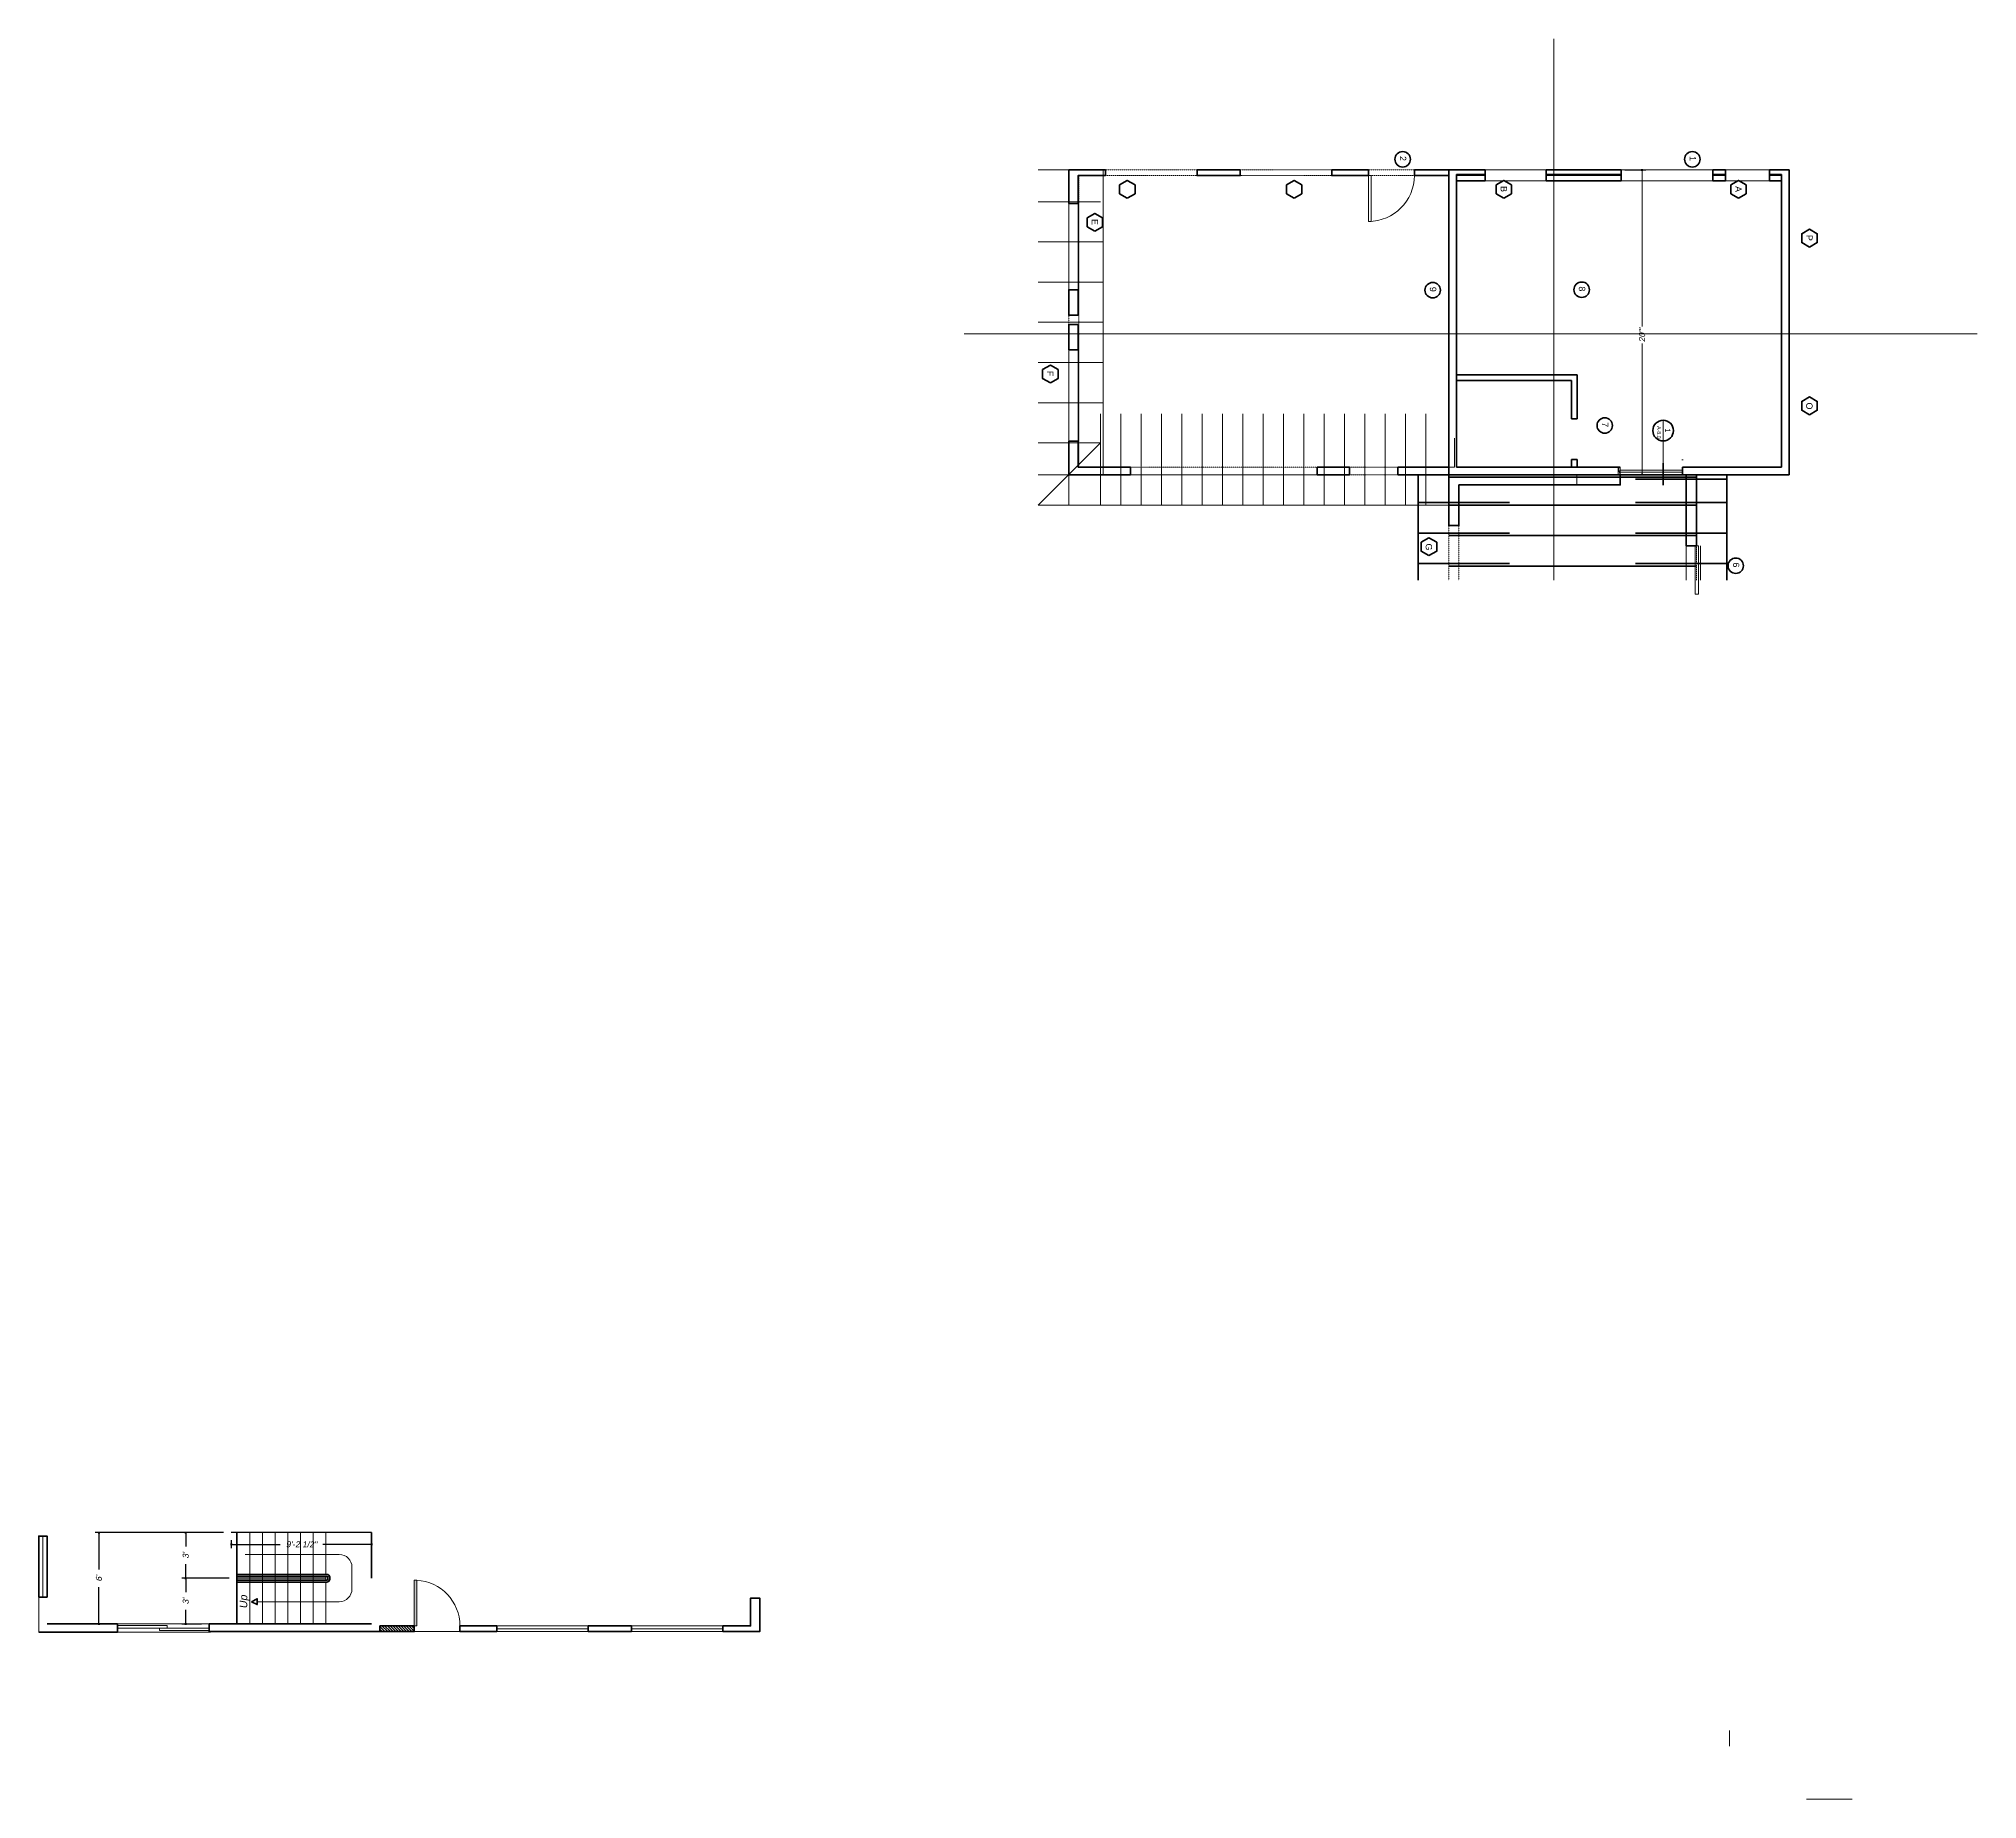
# Model space of a CAD drawing. Header units: inches. Extents: x -3905 to 10892, y 1064 to 9590.
# Drawn here: x -358 to 1167, y 4577 to 5963 of the extents above; entities that cross this region are included whole.
import ezdxf
from ezdxf.enums import TextEntityAlignment as Align

# ---------------------------------------------------------------- set-up
doc = ezdxf.new("R2010")
doc.units = ezdxf.units.IN
doc.header["$MEASUREMENT"] = 0
doc.header["$PDMODE"] = 3
doc.linetypes.add('HIDDEN', pattern=[0.375, 0.25, -0.125])
doc.linetypes.add('MYHIDDEN', pattern=[0.1875, 0.125, -0.0625])
for name, color, linetype, lineweight in [('ELEVATIONS', 40, 'Continuous', 0), ('FP-New', 131, 'Continuous', 0), ('SecondFloorFraming', 130, 'Continuous', 0)]:
    doc.layers.add(name, color=color, linetype=linetype, lineweight=lineweight)
doc.styles.add('DS-TXT1', font='arial.ttf', dxfattribs={"oblique": 10})
doc.styles.get("Standard").update_dxf_attribs({"font": 'arial.ttf', "oblique": 10})
doc.styles.add('Title', font='swissck.ttf')
doc.dimstyles.new('DS-Fraction', dxfattribs={"dimtxt": 0.1, "dimasz": 0.035, "dimexe": 0.06, "dimexo": 0.06, "dimgap": 0.02, "dimtad": 0, "dimdec": 3, "dimzin": 0, "dimdsep": 46, "dimlunit": 4, "dimtxsty": 'DS-TXT1', "dimblk": 'BOXFILLED', "dimcen": -0.06, "dimclrd": 256, "dimclre": 256, "dimclrt": 256, "dimadec": 0, "dimazin": 0, "dimtfac": 1, "dimtdec": 3, "dimtmove": 1, "dimatfit": 3, "dimfxl": 1, "dimfrac": 2, "dimtolj": 1, "dimtzin": 0, "dimlwd": 0, "dimlwe": -1, "dimarcsym": 0})
doc.dimstyles.new('WeaselDims$0', dxfattribs={"dimtxt": 0.1, "dimasz": 0.0325, "dimexe": 0.0625, "dimexo": 0.125, "dimgap": 0.09, "dimtad": 0, "dimdec": 4, "dimzin": 0, "dimdsep": 46, "dimlunit": 4, "dimtxsty": 'Standard', "dimblk": 'BOXFILLED', "dimcen": 0.09, "dimadec": 0, "dimazin": 0, "dimtfac": 1, "dimtdec": 4, "dimtofl": 0, "dimtmove": 1, "dimatfit": 3, "dimfxl": 1, "dimfrac": 2, "dimtolj": 1, "dimtzin": 0, "dimarcsym": 0})

# ---------------------------------------------------------------- blocks, each defined once
blk = doc.blocks.new('*U461')
at = {"color": 0, "lineweight": 0}
blk.add_line((0, 0), (5.5, 1.5), dxfattribs=at)
blk.add_lwpolyline([(0, 0), (5.5, 0), (5.5, 1.5), (0, 1.5)], close=True, dxfattribs=at)
blk = doc.blocks.new('_BoxFilled')
at = {"color": 0, "linetype": 'ByBlock', "lineweight": -2}
blk.add_line((-0.5, 0), (-1, 0), dxfattribs=at)
at = {"color": 0, "linetype": 'ByBlock'}
blk.add_solid([(-0.5, 0.5), (0.5, 0.5), (-0.5, -0.5), (0.5, -0.5)], dxfattribs=at)
blk = doc.blocks.new('*D22')
at = {"linetype": 'Continuous', "transparency": 16777216}
for p, q in [((890, 5859.8), (906.5, 5859.8)), ((889.2, 5619.8), (906.5, 5619.8))]:
    blk.add_line(p, q, dxfattribs=at)
at = {"linetype": 'Continuous', "lineweight": 0, "transparency": 16777216}
for p, q in [((903.6, 5858.1), (903.6, 5736.4)), ((903.6, 5621.5), (903.6, 5723))]:
    blk.add_line(p, q, dxfattribs=at)
at = {"layer": 'Defpoints', "color": 0, "linetype": 'Continuous', "lineweight": 5, "transparency": 16777216}
for p in [(887.1, 5859.8), (886.4, 5619.8), (903.6, 5619.8)]:
    blk.add_point(p, dxfattribs=at)
at = {"linetype": 'Continuous', "lineweight": 0, "transparency": 16777216, "xscale": 1.68, "yscale": 1.68, "zscale": 1.68}
for p, rotation in [((903.6, 5859.8), 90), ((903.6, 5619.8), 270)]:
    blk.add_blockref('_BoxFilled', p, dxfattribs=dict(at, rotation=rotation))
at = {"linetype": 'Continuous', "lineweight": 0, "transparency": 16777216, "insert": (903.6, 5729.7), "char_height": 4.8, "attachment_point": 5, "rotation": 90, "style": 'DS-TXT1'}
blk.add_mtext('\\A1;20\'"', dxfattribs=at)
blk = doc.blocks.new('DETAIL-BUBBLE')
at = {"linetype": 'Continuous', "lineweight": 0}
blk.add_line((0, 0), (-16.3, 0), dxfattribs=at)
at = {"linetype": 'Continuous', "lineweight": 40}
blk.add_circle((-8.1, 0), 8.14, dxfattribs=at)
at = {"linetype": 'Continuous', "lineweight": 0, "style": 'Title'}
blk.add_attdef('1', (-9.8, 1.4), '', height=4.32, dxfattribs=at)
blk.add_attdef('A7.0', text='', height=3.72, dxfattribs=at).set_placement((-8.2, -5.2), align=Align.CENTER)
blk = doc.blocks.new('*D430')
at = {"layer": 'Defpoints', "color": 0, "linetype": 'Continuous', "lineweight": 5, "transparency": 16777216}
for p in [(-206.9, 4786.8), (-206.9, 4777.5), (-96.4, 4786.8)]:
    blk.add_point(p, dxfattribs=at)
at = {"layer": 'FP-New', "color": 0, "linetype": 'Continuous', "lineweight": -2, "transparency": 16777216}
for p, q in [((-206.9, 4780.8), (-206.9, 4774.5)), ((-205.3, 4777.5), (-168.4, 4777.5)), ((-97.9, 4777.5), (-134.9, 4777.5)), ((-96.4, 4780.8), (-96.4, 4774.5))]:
    blk.add_line(p, q, dxfattribs=at)
at = {"layer": 'FP-New', "color": 0, "linetype": 'Continuous', "lineweight": -2, "transparency": 16777216, "xscale": 1.56, "yscale": 1.56, "zscale": 1.56, "rotation": 180}
blk.add_blockref('_BoxFilled', (-206.9, 4777.5), dxfattribs=at)
at = {"layer": 'FP-New', "color": 0, "linetype": 'Continuous', "lineweight": -2, "transparency": 16777216, "xscale": 1.56, "yscale": 1.56, "zscale": 1.56}
blk.add_blockref('_BoxFilled', (-96.4, 4777.5), dxfattribs=at)
at = {"layer": 'FP-New', "color": 0, "linetype": 'Continuous', "lineweight": 9, "transparency": 16777216, "insert": (-151.6, 4777.5), "char_height": 4.8, "attachment_point": 5}
blk.add_mtext('\\A1;9\'-2 1/2"', dxfattribs=at)
blk = doc.blocks.new('*D431')
at = {"layer": 'Defpoints', "color": 0, "linetype": 'Continuous', "lineweight": 5, "transparency": 16777216}
for p in [(-311, 4786.8), (-206.9, 4786.8), (-296.4, 4714.8)]:
    blk.add_point(p, dxfattribs=at)
at = {"layer": 'FP-New', "color": 0, "linetype": 'Continuous', "lineweight": -2, "transparency": 16777216}
for p, q in [((-212.9, 4786.8), (-314, 4786.8)), ((-311, 4785.3), (-311, 4757.8)), ((-311, 4716.4), (-311, 4743.9)), ((-302.4, 4714.8), (-314, 4714.8))]:
    blk.add_line(p, q, dxfattribs=at)
at = {"layer": 'FP-New', "color": 0, "linetype": 'Continuous', "lineweight": -2, "transparency": 16777216, "xscale": 1.56, "yscale": 1.56, "zscale": 1.56}
for p, rotation in [((-311, 4786.8), 90), ((-311, 4714.8), 270)]:
    blk.add_blockref('_BoxFilled', p, dxfattribs=dict(at, rotation=rotation))
at = {"layer": 'FP-New', "color": 0, "linetype": 'Continuous', "lineweight": 9, "transparency": 16777216, "insert": (-311, 4750.8), "char_height": 4.8, "attachment_point": 5, "rotation": 90}
blk.add_mtext("\\A1;6'", dxfattribs=at)
blk = doc.blocks.new('*D433')
at = {"layer": 'Defpoints', "color": 0, "linetype": 'Continuous', "lineweight": 5, "transparency": 16777216}
for p in [(-242.7, 4786.8), (-206.9, 4786.8), (-202.4, 4750.8)]:
    blk.add_point(p, dxfattribs=at)
at = {"layer": 'FP-New', "color": 0, "linetype": 'Continuous', "lineweight": -2, "transparency": 16777216}
for p, q in [((-212.9, 4786.8), (-245.7, 4786.8)), ((-242.7, 4785.3), (-242.7, 4775.8)), ((-242.7, 4752.4), (-242.7, 4761.9)), ((-208.4, 4750.8), (-245.7, 4750.8))]:
    blk.add_line(p, q, dxfattribs=at)
at = {"layer": 'FP-New', "color": 0, "linetype": 'Continuous', "lineweight": -2, "transparency": 16777216, "xscale": 1.56, "yscale": 1.56, "zscale": 1.56}
for p, rotation in [((-242.7, 4786.8), 90), ((-242.7, 4750.8), 270)]:
    blk.add_blockref('_BoxFilled', p, dxfattribs=dict(at, rotation=rotation))
at = {"layer": 'FP-New', "color": 0, "linetype": 'Continuous', "lineweight": 9, "transparency": 16777216, "insert": (-242.7, 4768.8), "char_height": 4.8, "attachment_point": 5, "rotation": 90}
blk.add_mtext("\\A1;3'", dxfattribs=at)
blk = doc.blocks.new('*D432')
at = {"layer": 'Defpoints', "color": 0, "linetype": 'Continuous', "lineweight": 5, "transparency": 16777216}
for p in [(-242.7, 4750.8), (-202.4, 4750.8), (-224.4, 4714.8)]:
    blk.add_point(p, dxfattribs=at)
at = {"layer": 'FP-New', "color": 0, "linetype": 'Continuous', "lineweight": -2, "transparency": 16777216}
for p, q in [((-208.4, 4750.8), (-245.7, 4750.8)), ((-242.7, 4749.3), (-242.7, 4739.8)), ((-230.4, 4714.8), (-245.7, 4714.8)), ((-242.7, 4716.4), (-242.7, 4725.9))]:
    blk.add_line(p, q, dxfattribs=at)
at = {"layer": 'FP-New', "color": 0, "linetype": 'Continuous', "lineweight": -2, "transparency": 16777216, "xscale": 1.56, "yscale": 1.56, "zscale": 1.56}
for p, rotation in [((-242.7, 4750.8), 90), ((-242.7, 4714.8), 270)]:
    blk.add_blockref('_BoxFilled', p, dxfattribs=dict(at, rotation=rotation))
at = {"layer": 'FP-New', "color": 0, "linetype": 'Continuous', "lineweight": 9, "transparency": 16777216, "insert": (-242.7, 4732.8), "char_height": 4.8, "attachment_point": 5, "rotation": 90}
blk.add_mtext("\\A1;3'", dxfattribs=at)

msp = doc.modelspace()

# ---------------------------------------------------------------- hatches: boundary and pattern name
at = {"layer": 'FP-New', "linetype": 'Continuous', "lineweight": 18}
h = msp.add_hatch(color=254, dxfattribs=at)
h.dxf.hatch_style = 1
h.paths.add_polyline_path([(-62.87786, 4749.34297), (-62.87786, 4713.34297), (-60.87786, 4713.34297), (-60.87786, 4749.34297)])
at = {"layer": 'FP-New'}
h = msp.add_hatch(dxfattribs=at)
h.set_pattern_fill('ANSI31', color=256, scale=12, angle=90)
h.set_pattern_definition([(135, (2217.3034, 3593.597), (-1.0606602, -1.0606602), [])])
h.paths.add_polyline_path([(-89.87786, 4713.34297), (-89.87786, 4708.84297), (-62.87786, 4708.84297), (-62.87786, 4713.34297)])

# ---------------------------------------------------------------- linework, layer by layer
at = {"linetype": 'Continuous', "lineweight": 0}
for p, q in [((834.20791, 5536.75848), (834.20791, 5963.08397)), ((452.35947, 5859.80061), (428.35947, 5859.80061)), ((479.35947, 5619.80061), (479.35947, 5859.80061)), ((828.10947, 5859.80061), (780.10947, 5859.80061)), ((959.35947, 5859.80061), (887.10947, 5859.80061)), ((887.10947, 5859.80061), (887.10947, 5858.05061)), ((969.3399, 5859.80061), (959.35947, 5859.80061)), ((959.35947, 5856.30061), (959.35947, 5859.80061)), ((969.3399, 5859.80061), (969.3399, 5856.30061)), ((1003.85947, 5859.80061), (969.3399, 5859.80061)), ((780.10947, 5855.30061), (757.48447, 5855.30061)), ((780.10947, 5851.30061), (828.10947, 5851.30061)), ((887.10947, 5855.30061), (828.10947, 5855.30061)), ((959.35947, 5851.30061), (887.10947, 5851.30061)), ((969.3399, 5855.30061), (959.35947, 5855.30061)), ((1003.85947, 5851.30061), (969.3399, 5851.30061)), ((1013.35947, 5855.30061), (1003.85947, 5855.30061)), ((477.35947, 5834.80061), (428.35947, 5834.80061)), ((452.35947, 5765.42561), (452.35947, 5833.42561)), ((459.60947, 5833.42561), (459.60947, 5765.42561)), ((428.35947, 5803.13395), (479.35947, 5803.13395)), ((428.35947, 5771.46728), (479.35947, 5771.46728)), ((428.35947, 5739.80061), (479.35947, 5739.80061)), ((1167.38426, 5730.64292), (370.10312, 5730.64292)), ((428.35947, 5708.13395), (479.35947, 5708.13395)), ((452.35947, 5718.17561), (452.35947, 5646.17561)), ((459.60947, 5718.17561), (459.60947, 5646.17561)), ((428.35947, 5676.46728), (479.35947, 5676.46728)), ((477.35947, 5667.80061), (477.35947, 5595.80061)), ((493.35947, 5667.80061), (493.35947, 5595.80061)), ((509.35947, 5667.80061), (509.35947, 5595.80061)), ((525.35947, 5667.80061), (525.35947, 5595.80061)), ((541.35947, 5667.80061), (541.35947, 5595.80061)), ((557.35947, 5667.80061), (557.35947, 5595.80061)), ((573.35947, 5667.80061), (573.35947, 5595.80061)), ((589.35947, 5667.80061), (589.35947, 5595.80061)), ((605.35947, 5667.80061), (605.35947, 5595.80061)), ((621.35947, 5667.80061), (621.35947, 5595.80061)), ((637.35947, 5667.80061), (637.35947, 5595.80061)), ((653.35947, 5667.80061), (653.35947, 5595.80061)), ((669.35947, 5667.80061), (669.35947, 5595.80061)), ((685.35947, 5667.80061), (685.35947, 5595.80061)), ((701.35947, 5667.80061), (701.35947, 5595.80061)), ((717.35947, 5667.80061), (717.35947, 5595.80061)), ((733.35947, 5667.80061), (733.35947, 5595.80061)), ((755.85947, 5625.80061), (755.85947, 5648.45422)), ((920.16117, 5646.4313), (920.16117, 5611.53669)), ((428.35947, 5595.80061), (477.35947, 5644.80061)), ((477.35947, 5644.80061), (428.35947, 5644.80061)), ((452.35947, 5619.80061), (428.35947, 5619.80061)), ((452.35947, 5619.80061), (452.35947, 5595.80061)), ((647.85947, 5619.80061), (500.85947, 5619.80061)), ((647.85947, 5625.80061), (647.85947, 5619.80061)), ((751.35947, 5625.80061), (755.85947, 5625.80061)), ((852.35947, 5619.80061), (852.35947, 5611.80061)), ((886.35947, 5625.30061), (886.35947, 5625.80061)), ((1019.35947, 5619.80061), (1019.35947, 5619.80061)), ((459.60947, 5595.80061), (428.35947, 5595.80061)), ((751.35947, 5595.80061), (459.60947, 5595.80061)), ((938.35947, 5536.75848), (938.35947, 5563.80061)), ((949.60947, 5563.80061), (949.60947, 5536.75848))]:
    msp.add_line(p, q, dxfattribs=at)
at = {"linetype": 'MYHIDDEN', "lineweight": 0}
for p, q in [((452.35947, 5619.80061), (452.35947, 5859.80061)), ((452.35947, 5859.80061), (751.35947, 5859.80061)), ((1019.35947, 5859.80061), (1019.35947, 5619.80061)), ((460.35947, 5625.80061), (460.35947, 5855.30061)), ((460.35947, 5855.30061), (751.35947, 5855.30061)), ((459.60947, 5619.80061), (452.35947, 5619.80061)), ((751.35947, 5619.80061), (459.60947, 5619.80061)), ((751.35947, 5625.80061), (460.35947, 5625.80061)), ((751.35947, 5536.75848), (751.35947, 5619.80061)), ((886.35947, 5619.80061), (751.35947, 5619.80061)), ((886.35947, 5611.80061), (886.35947, 5619.80061)), ((938.35947, 5619.80061), (938.35947, 5536.75848)), ((938.35947, 5619.80061), (946.35947, 5619.80061)), ((1019.35947, 5619.80061), (946.35947, 5619.80061)), ((946.35947, 5619.80061), (946.35947, 5536.75848)), ((759.35947, 5536.75848), (759.35947, 5611.80061)), ((759.35947, 5611.80061), (886.35947, 5611.80061))]:
    msp.add_line(p, q, dxfattribs=at)
at = {"linetype": 'Continuous', "lineweight": 35}
for p, q in [((751.35947, 5859.80061), (751.35947, 5619.80061)), ((780.10947, 5859.80061), (751.35947, 5859.80061)), ((780.10947, 5859.80061), (780.10947, 5856.30061)), ((780.10947, 5851.30061), (780.10947, 5859.80061)), ((828.10947, 5856.30061), (828.10947, 5859.80061)), ((828.10947, 5859.80061), (887.10947, 5859.80061)), ((828.10947, 5851.30061), (828.10947, 5859.80061)), ((887.10947, 5859.80061), (887.10947, 5856.30061)), ((887.10947, 5851.30061), (887.10947, 5859.80061)), ((959.35947, 5859.80061), (969.3399, 5859.80061)), ((959.35947, 5851.30061), (959.35947, 5859.80061)), ((969.3399, 5851.30061), (969.3399, 5859.80061)), ((1019.35947, 5859.80061), (1003.85947, 5859.80061)), ((1003.85947, 5851.30061), (1003.85947, 5859.80061)), ((757.48447, 5856.30061), (757.48447, 5625.80061)), ((780.10947, 5856.30061), (757.48447, 5856.30061)), ((757.48447, 5847.80061), (757.48447, 5856.30061)), ((780.10947, 5851.30061), (757.48447, 5851.30061)), ((887.10947, 5856.30061), (828.10947, 5856.30061)), ((887.10947, 5851.30061), (828.10947, 5851.30061)), ((969.3399, 5856.30061), (959.35947, 5856.30061)), ((969.3399, 5851.30061), (959.35947, 5851.30061)), ((1013.35947, 5856.30061), (1003.85947, 5856.30061)), ((1013.35947, 5851.30061), (1003.85947, 5851.30061)), ((757.48447, 5698.55061), (852.60947, 5698.55061)), ((757.48447, 5694.05061), (848.10947, 5694.05061)), ((848.10947, 5663.80061), (848.10947, 5694.05061)), ((852.60947, 5663.80061), (852.60947, 5698.55061)), ((852.60947, 5663.80061), (848.10947, 5663.80061)), ((452.35947, 5646.17561), (452.35947, 5619.80061)), ((848.10947, 5625.80061), (848.10947, 5631.80061)), ((852.60947, 5631.80061), (848.10947, 5631.80061)), ((852.60947, 5625.80061), (852.60947, 5631.80061)), ((935.35947, 5631.80061), (935.35947, 5631.30061)), ((500.85947, 5619.80061), (452.35947, 5619.80061)), ((500.85947, 5625.80061), (500.85947, 5619.80061)), ((647.85947, 5625.80061), (647.85947, 5619.80061)), ((673.35947, 5619.80061), (647.85947, 5619.80061)), ((673.35947, 5625.80061), (673.35947, 5619.80061)), ((711.35947, 5625.80061), (711.35947, 5619.80061)), ((751.35947, 5619.80061), (711.35947, 5619.80061)), ((886.35947, 5625.80061), (757.48447, 5625.80061)), ((938.35947, 5619.80061), (937.35947, 5619.80061))]:
    msp.add_line(p, q, dxfattribs=at)
at = {"linetype": 'Continuous', "lineweight": 50}
for p, q in [((1019.35947, 5859.80061), (1019.35947, 5619.80061)), ((1013.35947, 5856.30061), (1013.35947, 5625.80061)), ((727.35947, 5536.75848), (727.35947, 5619.80061)), ((970.35947, 5619.80061), (727.35947, 5619.80061)), ((946.35947, 5617.80061), (751.35947, 5617.80061)), ((898.35947, 5616.18525), (970.35947, 5616.18525)), ((935.35947, 5625.80061), (1013.35947, 5625.80061)), ((935.35947, 5619.80061), (935.35947, 5625.80061)), ((935.35947, 5619.80061), (1019.35947, 5619.80061)), ((970.35947, 5619.80061), (970.35947, 5536.75848)), ((799.35947, 5597.80061), (727.35947, 5597.80061)), ((946.35947, 5595.80061), (751.35947, 5595.80061)), ((898.35947, 5597.80061), (970.35947, 5597.80061)), ((799.35947, 5573.80061), (727.35947, 5573.80061)), ((946.35947, 5571.80061), (751.35947, 5571.80061)), ((898.35947, 5573.80061), (970.35947, 5573.80061)), ((799.35947, 5549.80061), (727.35947, 5549.80061)), ((946.35947, 5547.80061), (751.35947, 5547.80061)), ((898.35947, 5549.80061), (970.35947, 5549.80061))]:
    msp.add_line(p, q, dxfattribs=at)
at = {"linetype": 'HIDDEN', "lineweight": 0}
msp.add_line((852.60947, 5625.80061), (852.60947, 5631.80061), dxfattribs=at)
at = {"linetype": 'Continuous', "lineweight": 90}
msp.add_line((920.16117, 5611.53669), (920.16117, 5628.98399), dxfattribs=at)
at = {"linetype": 'Continuous', "lineweight": 35}
for points in [[(459.60947, 5855.30061), (459.60947, 5833.42561), (452.35947, 5833.42561), (452.35947, 5859.80061), (481.35947, 5859.80061), (481.35947, 5855.30061)], [(459.60947, 5646.17561), (452.35947, 5646.17561)], [(459.60947, 5646.17561), (459.60947, 5625.80061), (500.85947, 5625.80061)], [(647.85947, 5625.80061), (673.35947, 5625.80061)], [(711.35947, 5625.80061), (751.35947, 5625.80061)]]:
    msp.add_lwpolyline(points, dxfattribs=at)
for points in [[(587.35947, 5859.80061), (587.35947, 5855.30061), (553.35947, 5855.30061), (553.35947, 5859.80061)], [(688.35947, 5859.80061), (688.35947, 5855.30061), (659.35947, 5855.30061), (659.35947, 5859.80061)], [(751.35947, 5859.80061), (751.35947, 5855.30061), (724.35947, 5855.30061), (724.35947, 5859.80061)], [(481.35947, 5855.30061), (481.35947, 5855.30061), (459.60947, 5855.30061), (459.60947, 5855.30061)], [(459.60947, 5765.42561), (459.60947, 5745.42561), (452.35947, 5745.42561), (452.35947, 5765.42561)], [(459.60947, 5738.17561), (459.60947, 5718.17561), (452.35947, 5718.17561), (452.35947, 5738.17561)]]:
    msp.add_lwpolyline(points, close=True, dxfattribs=at)
at = {"linetype": 'MYHIDDEN', "lineweight": 0}
msp.add_lwpolyline([(751.35947, 5859.80061), (1019.35947, 5859.80061)], dxfattribs=at)
at = {"lineweight": 40}
for points in [[(498.40801, 5837.49252), (504.47019, 5840.99252), (504.47019, 5847.99252), (498.40801, 5851.49252), (492.34583, 5847.99252), (492.34583, 5840.99252)], [(629.84583, 5837.49252), (635.90801, 5840.99252), (635.90801, 5847.99252), (629.84583, 5851.49252), (623.78365, 5847.99252), (623.78365, 5840.99252)], [(794.84583, 5837.49252), (800.90801, 5840.99252), (800.90801, 5847.99252), (794.84583, 5851.49252), (788.78365, 5847.99252), (788.78365, 5840.99252)], [(979.47019, 5837.49252), (985.53236, 5840.99252), (985.53236, 5847.99252), (979.47019, 5851.49252), (973.40801, 5847.99252), (973.40801, 5840.99252)], [(472.90801, 5811.5547), (478.97019, 5815.0547), (478.97019, 5822.0547), (472.90801, 5825.5547), (466.84583, 5822.0547), (466.84583, 5815.0547)], [(1035.34583, 5799.0547), (1041.40801, 5802.5547), (1041.40801, 5809.5547), (1035.34583, 5813.0547), (1029.28365, 5809.5547), (1029.28365, 5802.5547)], [(437.84583, 5692.0547), (443.90801, 5695.5547), (443.90801, 5702.5547), (437.84583, 5706.0547), (431.78365, 5702.5547), (431.78365, 5695.5547)], [(1035.34583, 5667.0547), (1041.40801, 5670.5547), (1041.40801, 5677.5547), (1035.34583, 5681.0547), (1029.28365, 5677.5547), (1029.28365, 5670.5547)], [(735.84583, 5556.0547), (741.90801, 5559.5547), (741.90801, 5566.5547), (735.84583, 5570.0547), (729.78365, 5566.5547), (729.78365, 5559.5547)]]:
    msp.add_lwpolyline(points, close=True, dxfattribs=at)
at = {"linetype": 'Continuous', "lineweight": 0}
for points in [[(688.35947, 5855.30061), (690.35947, 5855.30061), (690.35947, 5819.30061), (688.35947, 5819.30061)], [(886.35947, 5623.42561), (886.35947, 5621.67561), (935.35947, 5621.67561), (935.35947, 5623.42561)], [(945.48447, 5563.80061), (945.48447, 5525.80061), (947.98447, 5525.80061), (947.98447, 5563.80061)]]:
    msp.add_lwpolyline(points, close=True, dxfattribs=at)
at = {"linetype": 'Continuous', "lineweight": 50}
for points in [[(886.35947, 5619.80061), (886.35947, 5611.80061), (759.35947, 5611.80061), (759.35947, 5579.80061), (751.35947, 5579.80061), (751.35947, 5619.80061), (886.10947, 5619.80061)], [(946.35947, 5619.80061), (946.35947, 5563.80061), (938.35947, 5563.80061), (938.35947, 5619.80061), (946.35947, 5619.80061)]]:
    msp.add_lwpolyline(points, dxfattribs=at)
at = {"lineweight": 35}
for centre in [(715.14655, 5868.15326), (943.14226, 5868.15326), (738.77884, 5765.11977), (856.0547, 5765.4631), (874.20606, 5658.56102), (977.30976, 5548.10527)]:
    msp.add_circle(centre, 6.07839, dxfattribs=at)
at = {"linetype": 'Continuous', "lineweight": 0}
msp.add_arc((688.35947, 5855.30061), 36, 270, 0, dxfattribs=at)
at = {"layer": 'ELEVATIONS', "linetype": 'Continuous', "lineweight": 5}
msp.add_line((-358.37786, 4735.98583), (-358.37786, 4708.34297), dxfattribs=at)
at = {"layer": 'FP-New'}
for p, q in [((-355.12786, 4735.98583), (-355.12786, 4783.98583)), ((-192.37786, 4786.84297), (-192.37786, 4714.84297)), ((-182.37786, 4786.84297), (-182.37786, 4714.84297)), ((-172.37786, 4786.84297), (-172.37786, 4714.84297)), ((-162.37786, 4786.84297), (-162.37786, 4714.84297)), ((-152.37786, 4786.84297), (-152.37786, 4714.84297)), ((-142.37786, 4786.84297), (-142.37786, 4714.84297)), ((2.12214, 4713.34297), (74.12214, 4713.34297)), ((74.12214, 4711.09297), (2.12214, 4711.09297)), ((2.12214, 4708.84297), (74.12214, 4708.84297)), ((108.12214, 4713.34297), (180.12214, 4713.34297)), ((108.12214, 4711.09297), (180.12214, 4711.09297)), ((108.12214, 4708.84297), (180.12214, 4708.84297))]:
    msp.add_line(p, q, dxfattribs=at)
at = {"layer": 'FP-New', "lineweight": 30}
msp.add_line((-96.37786, 4786.84297), (-206.87786, 4786.84297), dxfattribs=at)
at = {"layer": 'FP-New', "lineweight": 35}
for p, q in [((-202.37786, 4750.84297), (-202.37786, 4786.84297)), ((-131.62786, 4749.34297), (-203.12786, 4749.34297)), ((-131.62786, 4747.84297), (-203.12786, 4747.84297)), ((-131.62786, 4753.84297), (-202.37786, 4753.84297)), ((-131.62786, 4752.34297), (-202.37786, 4752.34297)), ((-202.37786, 4750.84297), (-202.37786, 4714.84297)), ((-130.87786, 4750.09297), (-130.87786, 4751.59297)), ((-129.37786, 4750.09297), (-129.37786, 4751.59297))]:
    msp.add_line(p, q, dxfattribs=at)
at = {"layer": 'FP-New', "lineweight": 20}
for p, q in [((-132.37786, 4786.84297), (-132.37786, 4753.84297)), ((-195.97656, 4769.57642), (-121.87743, 4769.57642)), ((-132.37786, 4750.84297), (-202.37786, 4750.84297)), ((-132.37786, 4752.34297), (-132.37786, 4749.34297)), ((-132.37786, 4747.84297), (-132.37786, 4714.84297)), ((-111.87743, 4759.57642), (-111.87743, 4742.37238)), ((-121.87743, 4732.37238), (-186.46869, 4732.37238))]:
    msp.add_line(p, q, dxfattribs=at)
at = {"layer": 'FP-New', "linetype": 'Continuous', "lineweight": 50}
for p, q in [((-96.37786, 4750.84297), (-96.37786, 4786.84297)), ((-351.87786, 4714.84297), (-296.37786, 4714.84297)), ((-296.37786, 4708.34297), (-296.37786, 4714.84297)), ((-224.37786, 4714.84297), (-96.37786, 4714.84297)), ((-224.37786, 4708.84297), (-224.37786, 4714.84297)), ((-358.37786, 4708.34297), (-296.37786, 4708.34297)), ((-224.37786, 4708.84297), (-89.87786, 4708.84297))]:
    msp.add_line(p, q, dxfattribs=at)
at = {"layer": 'FP-New', "lineweight": 0}
for p, q in [((-296.37786, 4714.84297), (-224.37786, 4714.84297)), ((-296.37786, 4708.34297), (-223.2238, 4708.34297)), ((-62.87786, 4708.84297), (-26.87786, 4708.84297))]:
    msp.add_line(p, q, dxfattribs=at)
at = {"layer": 'FP-New', "linetype": 'Continuous', "lineweight": 50}
msp.add_lwpolyline([(-351.87786, 4735.98583), (-351.87786, 4783.98583), (-358.37786, 4783.98583), (-358.37786, 4735.98583)], close=True, dxfattribs=at)
at = {"layer": 'FP-New', "lineweight": 0}
msp.add_lwpolyline([(-62.87786, 4713.34297), (-62.87786, 4749.34297), (-60.87786, 4749.34297), (-60.87786, 4713.34297)], close=True, dxfattribs=at)
at = {"layer": 'FP-New', "lineweight": 40}
msp.add_lwpolyline([(-191.03209, 4732.37238), (-186.46869, 4730.1079), (-186.46869, 4734.63685)], close=True, dxfattribs=at)
at = {"layer": 'FP-New', "linetype": 'Continuous', "lineweight": 35}
msp.add_lwpolyline([(201.87214, 4713.34297), (201.87214, 4735.21797), (209.12214, 4735.21797), (209.12214, 4708.84297), (180.12214, 4708.84297), (180.12214, 4713.34297)], dxfattribs=at)
at = {"layer": 'FP-New'}
for points in [[(-257.37786, 4713.59297), (-257.37786, 4711.59297), (-296.37786, 4711.59297), (-296.37786, 4713.59297)], [(-263.37786, 4711.59297), (-263.37786, 4709.59297), (-224.37786, 4709.59297), (-224.37786, 4711.59297)]]:
    msp.add_lwpolyline(points, close=True, dxfattribs=at)
at = {"layer": 'FP-New', "linetype": 'Continuous', "lineweight": 35}
for points in [[(-89.87786, 4708.84297), (-89.87786, 4713.34297), (-62.87786, 4713.34297), (-62.87786, 4708.84297)], [(-26.87786, 4708.84297), (-26.87786, 4713.34297), (2.12214, 4713.34297), (2.12214, 4708.84297)], [(74.12214, 4708.84297), (74.12214, 4713.34297), (108.12214, 4713.34297), (108.12214, 4708.84297)], [(180.12214, 4713.34297), (180.12214, 4713.34297), (201.87214, 4713.34297), (201.87214, 4713.34297)]]:
    msp.add_lwpolyline(points, close=True, dxfattribs=at)
at = {"layer": 'FP-New', "lineweight": 20}
for centre, start, end in [((-121.87743, 4759.57642), 0, 90), ((-121.87743, 4742.37238), 270, 0)]:
    msp.add_arc(centre, 10, start, end, dxfattribs=at)
at = {"layer": 'FP-New', "lineweight": 35}
for centre, radius, start, end in [((-131.62786, 4751.59297), 2.25, 0, 90), ((-131.62786, 4751.59297), 0.75, 0, 90), ((-131.62786, 4750.09297), 0.75, 270, 0), ((-131.62786, 4750.09297), 2.25, 270, 0)]:
    msp.add_arc(centre, radius, start, end, dxfattribs=at)
at = {"layer": 'FP-New', "lineweight": 0}
msp.add_arc((-62.87786, 4713.34297), 36, 0, 86.81526146, dxfattribs=at)
at = {"layer": 'SecondFloorFraming'}
for p, q in [((972.49159, 4618.52822), (972.49159, 4631.02822)), ((1068.99159, 4576.81729), (1032.99159, 4576.81729))]:
    msp.add_line(p, q, dxfattribs=at)

# ---------------------------------------------------------------- block references
at = {"linetype": 'Continuous', "lineweight": 0}
ref = msp.add_blockref('DETAIL-BUBBLE', (920.16117, 5646.4313), dxfattribs=dict(at, rotation=270))
ref.add_attrib('1', '1', (921.58894, 5656.22695), dxfattribs={"linetype": 'Continuous', "lineweight": 0, "height": 4.32, "rotation": 270, "style": 'Title'})
ref.add_attrib('A7.0', 'A-8.0', (915.41731, 5658.10091), dxfattribs={"linetype": 'Continuous', "lineweight": 0, "height": 3, "rotation": 270, "style": 'Title'})
at = {"linetype": 'Continuous', "lineweight": 0, "rotation": 270}
msp.add_blockref('*U461', (884.85947, 5625.30061), dxfattribs=at)

# ---------------------------------------------------------------- texts
at = {"lineweight": 0}
for s, p in [('2', (712.92502, 5870.75113)), ('1', (940.92073, 5870.75113)), ('B', (792.28365, 5847.0547)), ('A', (976.90801, 5847.0547)), ('E', (470.34583, 5821.11688)), ('P', (1032.78365, 5808.61688)), ('9', (736.55731, 5767.71765)), ('8', (853.83317, 5768.06098)), ('F', (435.28365, 5701.61688)), ('O', (1032.78365, 5676.61688)), ('7', (871.98453, 5661.1589)), ('G', (733.28365, 5565.61688)), ('6', (975.08823, 5550.70315))]:
    msp.add_text(s, height=5, rotation=270, dxfattribs=at).set_placement(p)
at = {"layer": 'FP-New', "oblique": 10}
msp.add_text('Up', height=5.974438, rotation=90, dxfattribs=at).set_placement((-194.29088, 4726.86306))

# ---------------------------------------------------------------- dimensions: what is measured, and where the dimension line sits
at = {"linetype": 'Continuous', "lineweight": 0}
dim = msp.add_linear_dim(base=(903.60901, 5619.80061), p1=(887.10947, 5859.80061), p2=(886.35947, 5619.80061), angle=270, dimstyle='DS-Fraction', override={"dimscale": 48, "dimpost": '"'}, dxfattribs=at)
dim.commit()
dim.dimension.update_dxf_attribs({"geometry": '*D22', "text_midpoint": (903.60901, 5729.7257), "dimtype": 160})
at = {"layer": 'FP-New', "linetype": 'Continuous', "lineweight": 9}
for base, p1, p2, angle, picture, middle in [((-310.96646, 4786.84297), (-296.37786, 4714.84297), (-206.87786, 4786.84297), 90, '*D431', (-310.96646, 4750.84297)), ((-242.65093, 4786.84297), (-202.37786, 4750.84297), (-206.87786, 4786.84297), 90, '*D433', (-242.65093, 4768.84297)), ((-206.87786, 4777.5037), (-96.37786, 4786.84297), (-206.87786, 4786.84297), 180, '*D430', (-151.62786, 4777.5037)), ((-242.65093, 4750.84297), (-224.37786, 4714.84297), (-202.37786, 4750.84297), 90, '*D432', (-242.65093, 4732.84297))]:
    dim = msp.add_linear_dim(base=base, p1=p1, p2=p2, angle=angle, dimstyle='WeaselDims$0', override={"dimscale": 48}, dxfattribs=at)
    dim.commit()
    dim.dimension.update_dxf_attribs({"geometry": picture, "text_midpoint": middle})

doc.saveas('drawing.dxf')
